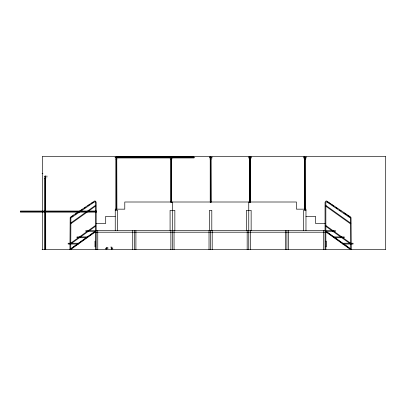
<?xml version="1.0" encoding="UTF-8"?>
<svg xmlns="http://www.w3.org/2000/svg" width="406" height="406" viewBox="0 0 406 406"><rect width="100%" height="100%" fill="white"/><g stroke="black" fill="none" stroke-linecap="round" stroke-linejoin="round"><path stroke-width="0.61" d="M105.656 249.076L106.128 247.949L107.062 247.493M106.687 249.106L106.859 248.68M106.9 249.117L107.088 248.771M111.883 248.096L111.883 248.802M105.92 248.731L107.088 247.706M115.883 157.721L116.431 158.061L116.979 157.721M170.743 157.721L171.296 158.061L171.845 157.721M210.085 157.721L210.633 158.061L211.186 157.721M249.421 157.721L249.974 158.061L250.522 157.721M304.261 157.721L304.81 158.061L305.358 157.721M44.97 176.331L45.228 176.128M111.924 247.827L111.305 248.447L111.924 249.071M45.325 176.945L45.624 176.808M171.499 157.797L171.093 157.797M305.114 157.736L304.607 157.797M70.345 249.294L95.374 231.41M71.664 216.753L73.232 215.687M75.328 214.272L76.901 213.206M80.566 210.724L82.139 209.663M84.235 208.242L85.803 207.182M87.899 205.766L89.472 204.7M91.568 203.284L93.136 202.218M45.497 176.813L45.167 176.813M116.603 157.726L116.278 157.726M171.469 157.726L171.139 157.726M210.805 157.726L210.481 157.726M250.147 157.726L249.817 157.726M249.771 157.797L250.192 157.802M304.982 157.726L304.652 157.726M111.589 247.904C111.021 247.959 111.117 249.035 111.696 249.056M117.77 157.031L170.104 157.031M172.626 157.031L194.068 157.031L194.068 157.868L117.77 157.868M117.77 157.122L170.104 157.122M172.626 157.122L194.068 157.122M117.77 157.777L194.068 157.777M115.959 157.838L116.903 157.838M170.825 157.838L171.768 157.838M210.161 157.838L211.105 157.838M249.502 157.838L250.446 157.838M304.338 157.838L305.282 157.838M116.07 158.294L116.344 158.294M116.715 158.294L116.847 209.237M171.505 158.294L171.713 202.32M210.232 158.294L210.552 158.294M249.614 158.294L249.888 158.294M250.269 158.294L250.39 202.32M304.449 158.294L304.723 158.294M115.827 159.035L117.07 159.035M170.693 159.035L171.936 159.035M210.029 159.035L211.272 159.035M249.37 159.035L250.614 159.035M304.206 159.035L305.449 159.035M42.072 173.398L42.904 173.398M44.954 177.371L45.523 177.371M45.675 177.371L45.731 249.69M44.711 178.112L45.954 178.112M115.243 210.354L117.628 210.354L117.628 230.618M305.977 210.354L303.597 210.354L303.597 230.618M20.3 211.216L96.592 211.216M20.3 211.871L96.592 211.871M115.243 216.312L105.707 216.312L105.707 223.462L96.171 223.462M305.977 216.312L315.518 216.312L315.518 223.462L325.054 223.462M95.567 230.618L85.828 230.618L85.828 231.41L95.562 231.41M96.171 230.618L335.397 230.618L335.397 231.41L325.663 231.41M96.171 232.207L325.054 232.207M333.905 236.942L344.247 236.942L344.247 237.733L333.905 237.733M95.374 241.154L94.979 241.154L94.979 246.812L95.374 246.812M325.845 241.154L326.246 241.154L326.246 246.812L325.845 246.812M350.018 243.235L342.715 243.235L342.715 244.026L353.058 244.026L353.058 243.235L351.185 243.235M110.681 247.107L111.924 247.107M42.072 249.69L385.7 249.69L385.7 156.31L42.376 156.31L42.376 249.69M45.335 176.945L45.127 176.874M327.561 201.863L330.185 203.634M331.23 204.345L333.849 206.116M335.945 207.537L337.513 208.598M339.609 210.019L341.182 211.079M343.801 212.851L346.419 214.627M347.465 215.332L350.089 217.108A1.812 1.812 0 0 1 350.211 217.2M325.845 231.41L350.368 248.929M351.276 249.69L351.048 217.621L350.317 216.784L326.546 200.924L325.582 201.229L325.054 202.34L325.054 249.69M350.485 249.69L350.337 217.976L326.495 201.721L325.845 202.366L325.845 249.69M323.465 230.618L323.465 249.69M306.149 156.823L306.149 158.061M305.977 230.618L305.977 209.161L296.441 209.161L296.441 202.005L124.784 202.005L124.784 209.161L115.243 209.161L115.243 230.618M305.226 209.237L305.104 158.294L305.134 209.237M304.485 158.924L304.485 209.237M304.393 158.924L304.393 209.237M303.566 156.823L303.566 158.061M288.493 230.618L288.493 249.69M286.905 230.618L286.905 249.69M285.317 230.618L285.317 249.69M251.314 156.823L251.314 158.061M251.141 230.618L251.141 210.354L246.376 210.354L246.376 230.618M250.35 230.618L250.35 249.69M250.299 158.294L250.299 202.32M249.644 158.924L249.644 202.32M249.558 158.924L249.558 202.32M248.731 156.823L248.731 158.061M248.761 202.005L248.761 249.69M247.168 230.618L247.168 249.69M212.201 230.618L212.201 249.69M211.978 156.823L211.978 158.061M211.805 230.618L211.805 210.354L209.42 210.354L209.42 230.618M211.054 202.32L210.917 158.294L210.963 202.32M210.612 230.618L210.612 249.69M210.308 158.924L210.308 202.32M210.217 158.924L210.217 202.32M209.394 156.823L209.394 158.061M209.024 230.618L209.024 249.69M174.849 230.618L174.849 210.354L170.084 210.354L170.084 230.618M174.052 230.618L174.052 249.69M172.636 156.823L172.636 158.061M172.464 202.005L172.464 249.69M171.621 158.294L171.621 202.32M170.967 158.924L170.967 202.32M170.88 158.924L170.88 202.32M170.875 230.618L170.875 249.69M170.053 156.823L170.053 158.061M135.909 230.618L135.909 249.69M134.32 230.618L134.32 249.69M132.726 230.618L132.726 249.69M117.77 156.823L117.77 158.061M116.755 158.294L116.755 209.237M116.106 158.924L116.106 209.237M116.014 158.924L116.014 209.237M115.187 156.823L115.187 158.061M112.741 247.827L112.741 249.071M107.869 247.477L107.869 248.721M97.76 230.618L97.76 249.69M96.171 249.69L96.171 202.34L95.643 201.229L94.674 200.924L70.908 216.784L70.177 217.621L69.944 249.69M95.374 249.69L95.374 202.366L94.73 201.721L70.888 217.976L70.74 249.69M46.913 175.915L46.913 177.158M44.99 178.001L44.99 249.69M44.899 178.001L44.899 249.69M305.348 157.751A0.619 0.619 0 0 1 304.272 157.751M250.512 157.751A0.619 0.619 0 0 1 249.436 157.751M211.171 157.751A0.619 0.619 0 0 1 210.095 157.751M171.834 157.751A0.619 0.619 0 0 1 170.759 157.751M45.863 176.843A0.619 0.619 0 0 1 45.015 177.072A0.619 0.619 0 0 1 44.787 176.224A0.619 0.619 0 0 1 45.634 175.996M116.969 157.751A0.619 0.619 0 0 1 115.893 157.751M95.243 201.442A1.005 1.005 0 0 1 95.714 201.99M70.38 218.235A1.812 1.812 0 0 1 70.532 217.799M70.791 217.413A1.812 1.812 0 0 1 70.898 217.301M350.434 217.413A1.812 1.812 0 0 1 350.693 217.799M325.825 205.411L325.45 205.938L350.485 223.823L350.86 223.295L325.825 205.411M325.825 225.528L325.45 226.056L350.485 243.935L350.86 243.412L325.825 225.528M325.825 231.09L325.45 231.618L350.485 249.502L350.86 248.974L325.825 231.09M95.4 205.411L70.365 223.295L70.74 223.823L95.775 205.938L95.4 205.411M95.4 225.528L70.365 243.412L70.74 243.935L95.775 226.056L95.4 225.528M95.4 231.09L70.365 248.974L70.74 249.502L95.775 231.618L95.4 231.09M116.268 156.843L116.121 156.904A0.619 0.619 0 0 1 116.74 156.904L116.268 156.843M171.134 156.843L170.987 156.904A0.619 0.619 0 0 1 171.606 156.904L171.134 156.843M210.475 156.843L210.323 156.904A0.619 0.619 0 0 1 210.942 156.904L210.475 156.843M249.812 156.843L249.665 156.904A0.619 0.619 0 0 1 250.284 156.904L249.812 156.843M304.647 156.843L304.5 156.904A0.619 0.619 0 0 1 305.119 156.904L304.647 156.843M96.592 211.125L20.3 211.125L20.3 211.962L96.592 211.962L96.592 211.125M87.32 236.942L76.978 236.942L76.978 237.733L87.32 237.733L87.32 236.942M78.51 243.235L68.167 243.235L68.167 244.026L78.51 244.026L78.51 243.235"/></g></svg>
